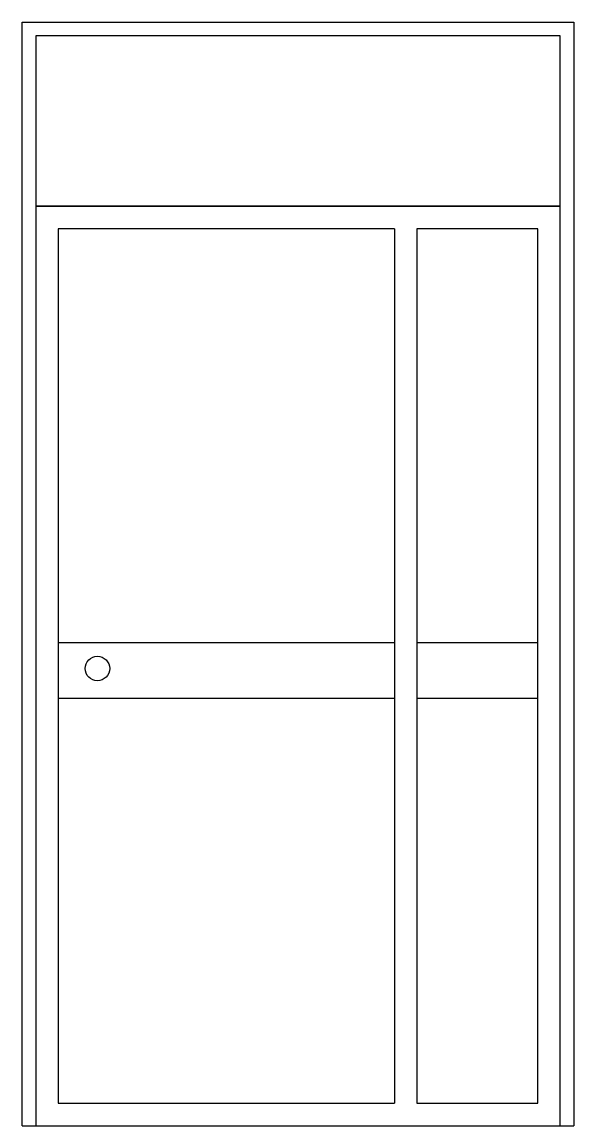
# Model space of a CAD drawing. Header units: millimetres. Extents: x 0 to 1200, y 0 to 2400.
import ezdxf

# ---------------------------------------------------------------- set-up
doc = ezdxf.new("R2010")
doc.units = ezdxf.units.MM

msp = doc.modelspace()

# ---------------------------------------------------------------- linework, layer by layer
for p, q in [((0, 0), (0, 2400)), ((0, 2400), (1200, 2400)), ((1200, 2400), (1200, 0)), ((30, 2370), (30, 2000)), ((1170, 2370), (30, 2370)), ((1170, 2000), (1170, 2370)), ((30, 2000), (30, 0)), ((1170, 2000), (30, 2000)), ((30, 2000), (1170, 2000)), ((1170, 0), (1170, 2000)), ((78.7, 1950.5), (78.7, 49.5)), ((809.5, 1950.5), (78.7, 1950.5)), ((809.5, 1950.5), (809.5, 49.5)), ((858.2, 1950.5), (858.2, 49.5)), ((1121.3, 1950.5), (858.2, 1950.5)), ((1121.3, 49.5), (1121.3, 1950.5)), ((78.7, 1051.2), (809.5, 1051.2)), ((858.2, 1051.2), (1121.3, 1051.2)), ((78.7, 930.2), (809.5, 930.2)), ((858.2, 930.2), (1121.3, 930.2)), ((78.7, 49.5), (809.5, 49.5)), ((858.2, 49.5), (1121.3, 49.5)), ((0, 0), (1200, 0))]:
    msp.add_line(p, q)
msp.add_circle((163.9, 994.5), 26.6)

doc.saveas('drawing.dxf')
